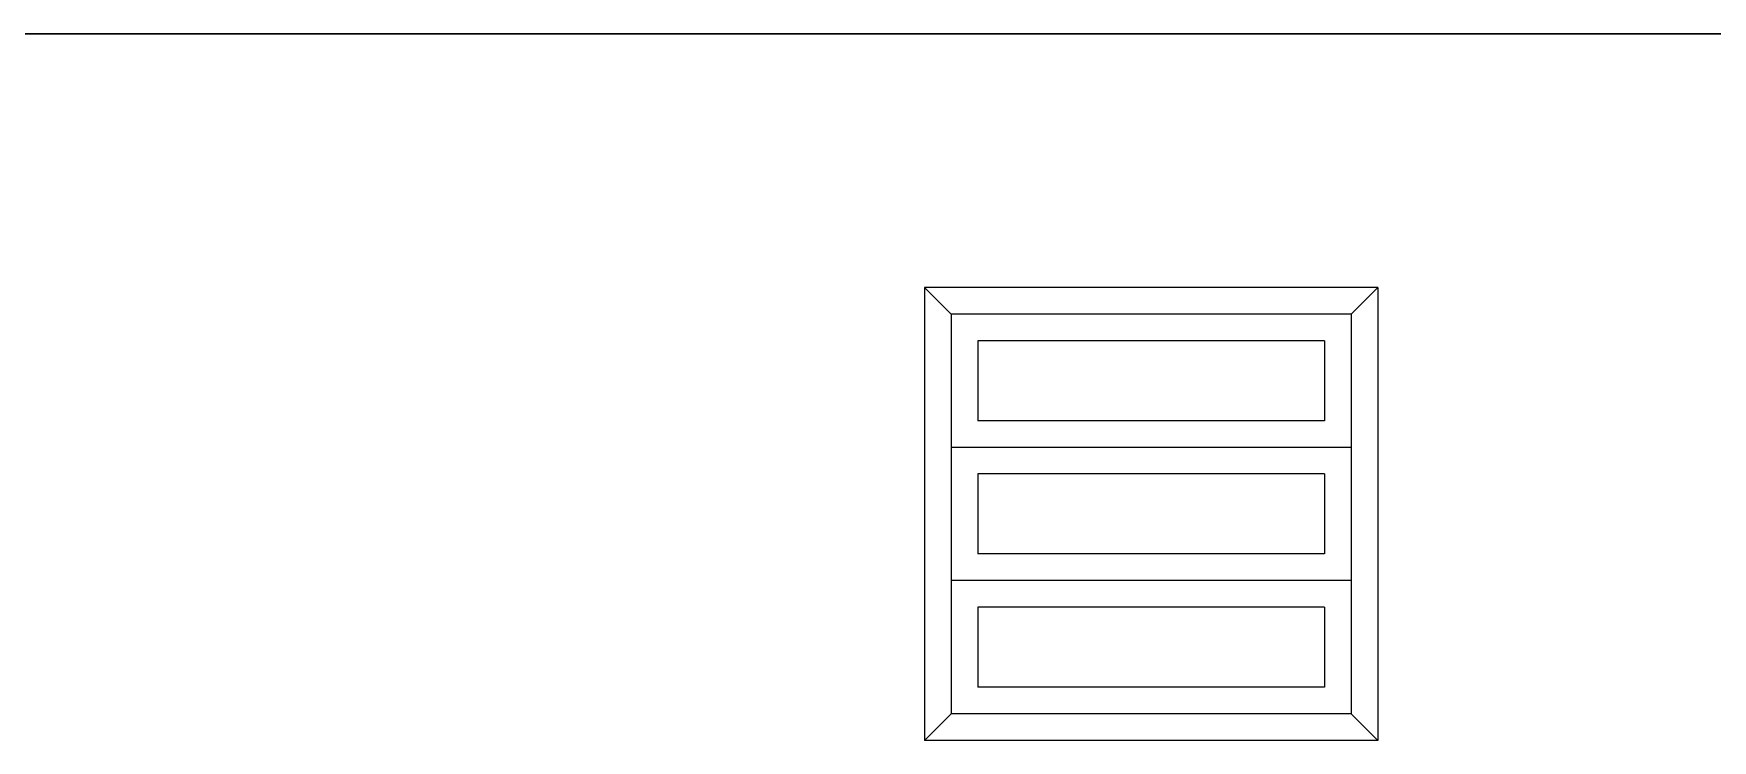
# Model space of a CAD drawing. Extents: x -36 to 60, y 199 to 483.
# Drawn here: x 53.609 to 56.129, y 232.742 to 233.803 of the extents above; entities that cross this region are included whole.
import ezdxf

# ---------------------------------------------------------------- set-up
doc = ezdxf.new("R2010")
doc.units = 0
doc.header["$LTSCALE"] = 20
for name, color, linetype in [('JANELA', 5, 'CONTINUOUS'), ('MADEIRAME', 244, 'CONTINUOUS'), ('PAREDE', 7, 'CONTINUOUS'), ('VISTAL', 30, 'CONTINUOUS'), ('VISTAP', 244, 'CONTINUOUS')]:
    doc.layers.add(name, color=color, linetype=linetype)

msp = doc.modelspace()

# ---------------------------------------------------------------- linework, layer by layer
at = {"layer": 'JANELA', "color": 244, "linetype": 'CONTINUOUS'}
for p, q in [((55.6267, 233.4218), (54.9467, 233.4218)), ((55.5867, 233.3818), (54.9867, 233.3818)), ((55.5467, 233.3418), (55.0267, 233.3418)), ((55.5467, 233.2218), (55.0267, 233.2218)), ((55.5867, 233.1818), (54.9867, 233.1818)), ((55.5467, 233.1418), (55.0267, 233.1418)), ((55.5467, 233.0218), (55.0267, 233.0218)), ((55.5867, 232.9818), (54.9867, 232.9818)), ((55.5467, 232.9418), (55.0267, 232.9418)), ((55.5467, 232.8218), (55.0267, 232.8218)), ((55.5867, 232.7818), (54.9867, 232.7818)), ((55.6267, 232.7418), (54.9467, 232.7418))]:
    msp.add_line(p, q, dxfattribs=at)
at = {"layer": 'MADEIRAME', "color": 244, "linetype": 'CONTINUOUS'}
for p, q in [((55.5867, 233.3818), (55.6267, 233.4218)), ((54.9867, 232.7818), (54.9467, 232.7418)), ((55.5867, 232.7818), (55.6267, 232.7418))]:
    msp.add_line(p, q, dxfattribs=at)
at = {"layer": 'PAREDE', "color": 244, "linetype": 'CONTINUOUS'}
msp.add_line((54.9867, 233.3818), (54.9467, 233.4218), dxfattribs=at)
at = {"layer": 'VISTAL', "color": 1, "linetype": 'CONTINUOUS'}
msp.add_line((56.7846, 233.8021), (49.9311, 233.8021), dxfattribs=at)
at = {"layer": 'VISTAL', "linetype": 'CONTINUOUS'}
msp.add_line((49.9565, 233.803), (59.5279, 233.803), dxfattribs=at)
at = {"layer": 'VISTAP', "linetype": 'CONTINUOUS'}
for p, q in [((54.9467, 233.4218), (54.9467, 232.7418)), ((55.6267, 233.4218), (55.6267, 232.7418)), ((54.9867, 233.3818), (54.9867, 232.7818)), ((55.5867, 233.3818), (55.5867, 232.7818)), ((55.0267, 233.3418), (55.0267, 233.2218)), ((55.5467, 233.3418), (55.5467, 233.2218)), ((55.0267, 233.1418), (55.0267, 233.0218)), ((55.5467, 233.1418), (55.5467, 233.0218)), ((55.0267, 232.9418), (55.0267, 232.8218)), ((55.5467, 232.9418), (55.5467, 232.8218))]:
    msp.add_line(p, q, dxfattribs=at)

doc.saveas('drawing.dxf')
